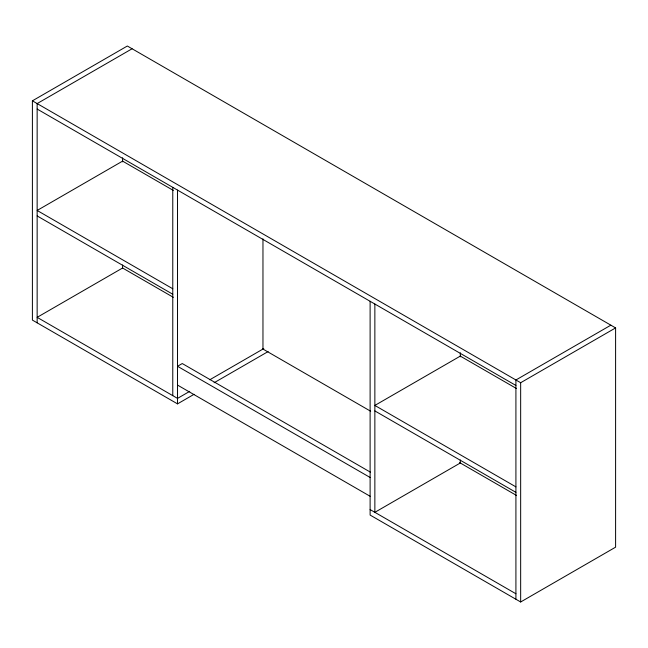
<?xml version="1.0" encoding="UTF-8"?>
<svg xmlns="http://www.w3.org/2000/svg" width="648" height="648" viewBox="0 0 648 648"><rect width="100%" height="100%" fill="white"/><g stroke="black" fill="none" stroke-linecap="round" stroke-linejoin="round"><path stroke-width="0.97" d="M194.068 394.316L177.52 403.874L32.4 320.088L32.4 100.829L127.34 46.016L615.6 327.912L615.6 547.171L520.66 601.984L370.113 515.063L370.113 301.288M132.087 48.762L37.147 103.575L37.147 322.826M122.504 268.061L37.147 317.342L177.52 398.39L189.726 391.343M209.75 379.785L263.752 348.608M214.107 382.749L268.11 351.572M610.853 325.175L515.913 379.987L515.913 599.238M32.4 100.829L520.66 382.725L615.6 327.912M37.147 109.05L515.913 385.471M173.34 190.431L122.594 161.125L37.147 210.462L172.773 288.765M516.375 388.476L460.307 356.108L374.86 405.437L515.913 486.875M37.147 215.938L172.773 294.241M374.86 410.921L515.913 492.35M173.356 297.327L122.594 268.013L122.594 264.983M262.634 348.867L370.664 411.237M459.57 462.567L516.456 495.412M370.486 472.206L182.266 363.544L177.52 366.282L370.113 477.479M177.52 385.082L370.113 496.271M370.113 509.579L515.913 593.762M520.66 382.725L520.66 601.984M460.307 352.779L460.307 356.821M460.307 459.959L460.307 462.988L374.86 512.325L374.86 304.034M262.966 238.845L262.966 349.061M177.52 190.099L177.52 403.874M172.773 187.361L172.773 395.653M122.594 157.804L122.594 161.846"/></g></svg>
